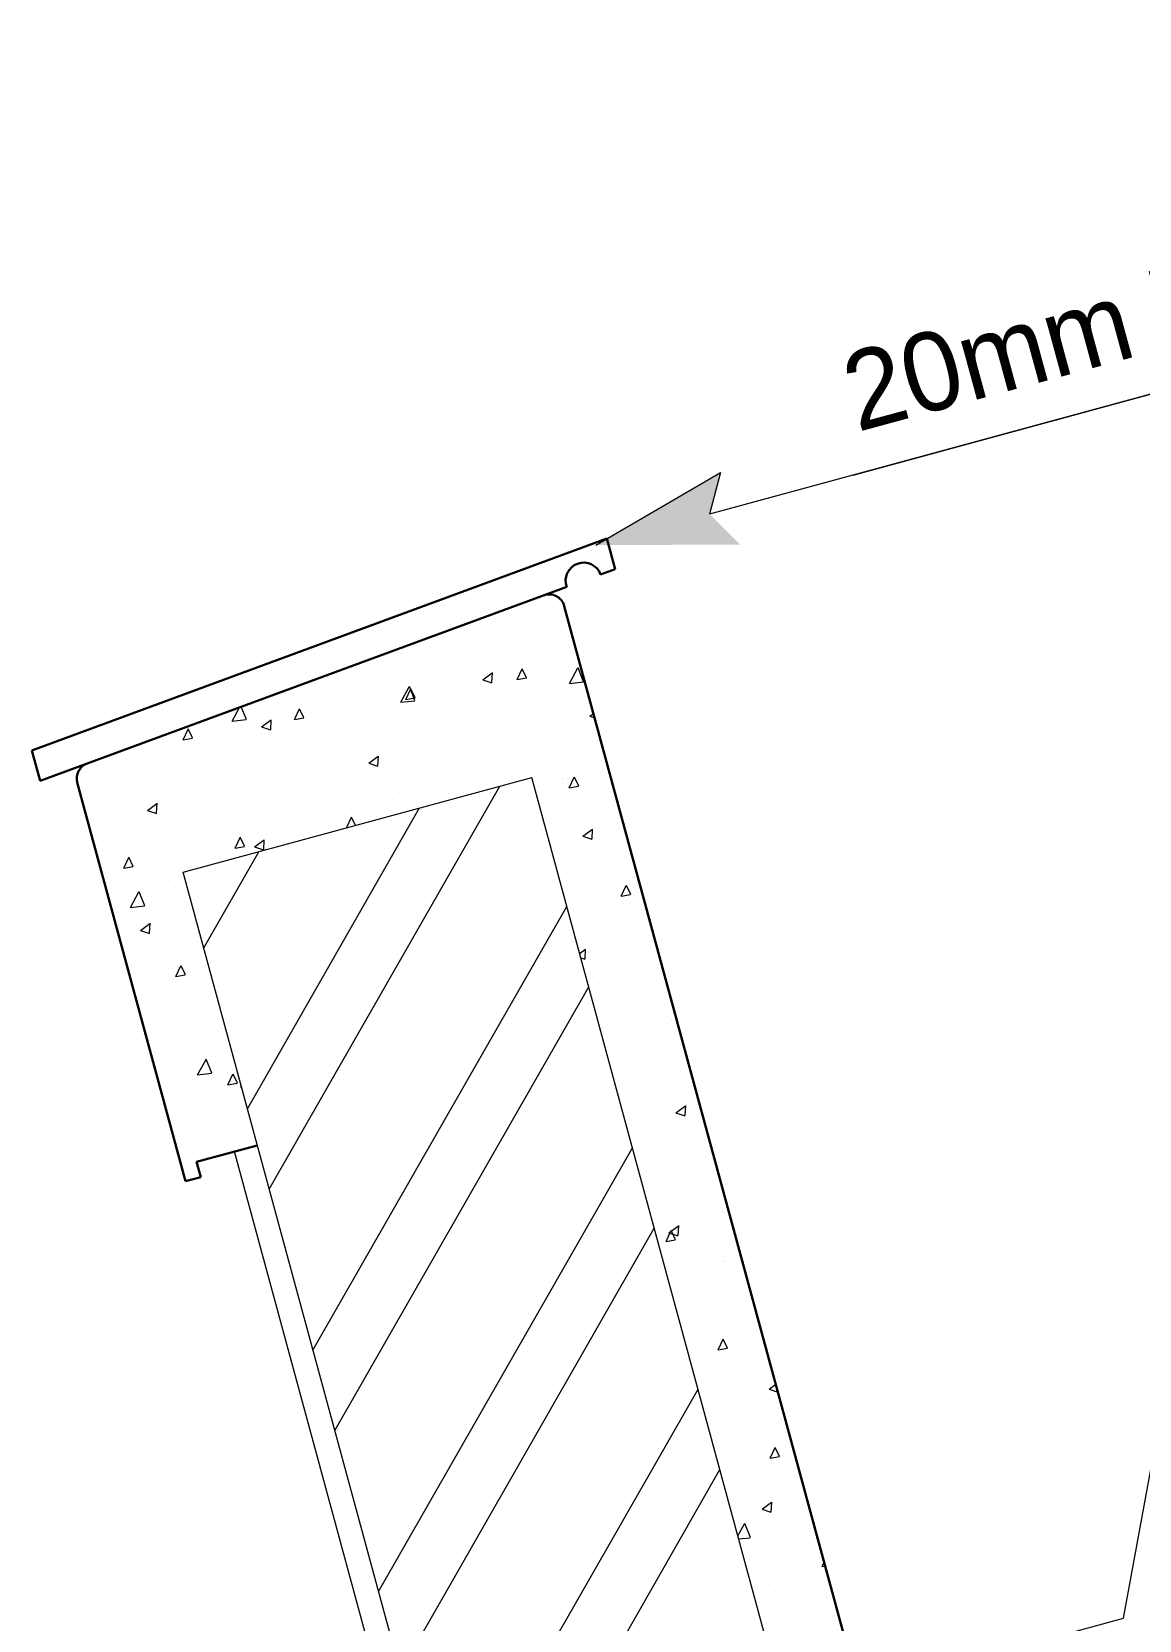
# Model space of a CAD drawing. Header units: millimetres. Extents: x -31731215 to 29997125, y -14487545 to 25622576.
# Drawn here: x 2165610 to 2166315, y -916788 to -915777 of the extents above; entities that cross this region are included whole.
import ezdxf

# ---------------------------------------------------------------- set-up
doc = ezdxf.new("R2010")
doc.units = ezdxf.units.MM
doc.header["$MEASUREMENT"] = 0
doc.linetypes.add('1', pattern=[0])
for name, color, linetype, lineweight in [('ANNSYMOBJ', 2, 'Continuous', 15), ('HATCH', 8, '1', 18), ('RCWALL', 149, 'Continuous', 50), ('WALL', 10, '1', 20)]:
    doc.layers.add(name, color=color, linetype=linetype, lineweight=lineweight)

msp = doc.modelspace()

# ---------------------------------------------------------------- hatches: boundary and pattern name
at = {"layer": 'ANNSYMOBJ'}
msp.add_hatch(color=256, dxfattribs=at).paths.add_polyline_path([(2165969.363, -916103.708), (2166048.645, -916057.549), (2166041.736, -916084.033), (2166061.218, -916103.374)])

# ---------------------------------------------------------------- linework, layer by layer
at = {"layer": 'ANNSYMOBJ', "color": 5}
for p, q in [((2166133.026, -916059.216), (2166994.222, -915825.093)), ((2166925.733, -915843.713), (2166041.736, -916084.033)), ((2166314.065, -916009.999), (2166041.736, -916084.033)), ((2165969.363, -916103.708), (2166048.645, -916057.549)), ((2166048.645, -916057.549), (2166041.736, -916084.033)), ((2166305.081, -916786.414), (2166378.425, -916387.493)), ((2165868.694, -916905.048), (2166305.081, -916786.414))]:
    msp.add_line(p, q, dxfattribs=at)
at = {"layer": 'HATCH', "color": 1}
for p, q in [((2165937.789, -916142.293), (2165937.789, -916142.293)), ((2165925.305, -916155.08), (2165925.305, -916155.08)), ((2165938.361, -916159.949), (2165938.361, -916159.949)), ((2165879.028, -916166.884), (2165879.028, -916166.884)), ((2165951.641, -916161.724), (2165951.641, -916161.724)), ((2165877.607, -916175.343), (2165877.607, -916175.343)), ((2165886.256, -916171.777), (2165886.256, -916171.777)), ((2165946.043, -916177.506), (2165946.043, -916177.506)), ((2165798.307, -916187.891), (2165798.307, -916187.891)), ((2165834.152, -916183.604), (2165834.152, -916183.604)), ((2165843.789, -916181.631), (2165843.789, -916181.631)), ((2165897.402, -916189.313), (2165903.453, -916184.883)), ((2165897.402, -916189.313), (2165903.082, -916191.246)), ((2165897.991, -916186.683), (2165897.991, -916186.683)), ((2165903.207, -916191.155), (2165903.579, -916184.792)), ((2165919.279, -916189.225), (2165922.424, -916182.416)), ((2165919.279, -916189.225), (2165925.185, -916188.161)), ((2165925.309, -916188.071), (2165922.549, -916182.325)), ((2165922.751, -916187.254), (2165922.751, -916187.254)), ((2165932.864, -916187.522), (2165932.864, -916187.522)), ((2165952.49, -916191.649), (2165957.877, -916181.773)), ((2165952.49, -916191.649), (2165961.434, -916190.647)), ((2165961.571, -916190.588), (2165958.014, -916181.713)), ((2165782.048, -916195.432), (2165782.048, -916195.432)), ((2165820.496, -916191.379), (2165820.496, -916191.379)), ((2165829.454, -916196.204), (2165829.454, -916196.204)), ((2165845.162, -916203.675), (2165850.548, -916193.798)), ((2165848.419, -916201.985), (2165851.564, -916195.177)), ((2165848.419, -916201.985), (2165854.324, -916200.922)), ((2165854.243, -916202.613), (2165850.685, -916193.739)), ((2165854.449, -916200.831), (2165851.689, -916195.086)), ((2165737.833, -916215.7), (2165742.602, -916206.957)), ((2165746.914, -916214.638), (2165743.676, -916206.561)), ((2165777.559, -916214.746), (2165780.704, -916207.937)), ((2165783.589, -916213.592), (2165780.829, -916207.847)), ((2165845.162, -916203.675), (2165854.106, -916202.673)), ((2165885.166, -916207.786), (2165885.166, -916207.786)), ((2165965.564, -916212.506), (2165967.876, -916210.813)), ((2165966.243, -916207.72), (2165966.243, -916207.72)), ((2165706.699, -916227.507), (2165709.844, -916220.698)), ((2165712.729, -916226.353), (2165709.969, -916220.608)), ((2165737.833, -916215.7), (2165746.777, -916214.698)), ((2165744.657, -916212.85), (2165744.657, -916212.85)), ((2165756.621, -916219.286), (2165762.673, -916214.856)), ((2165756.621, -916219.286), (2165762.301, -916221.219)), ((2165761.734, -916215.97), (2165761.734, -916215.97)), ((2165762.427, -916221.128), (2165762.798, -916214.765)), ((2165777.559, -916214.746), (2165783.464, -916213.683)), ((2165782.392, -916215.632), (2165782.392, -916215.632)), ((2165844.341, -916211.642), (2165844.341, -916211.642)), ((2165863.989, -916211.845), (2165863.989, -916211.845)), ((2165932.974, -916214.367), (2165932.974, -916214.367)), ((2165940.424, -916219.965), (2165940.424, -916219.965)), ((2165963.31, -916220.384), (2165963.31, -916220.384)), ((2165965.564, -916212.506), (2165968.619, -916213.546)), ((2165706.699, -916227.507), (2165712.604, -916226.444)), ((2165726.496, -916230.717), (2165726.496, -916230.717)), ((2165828.75, -916226.592), (2165828.75, -916226.592)), ((2165837.013, -916228.646), (2165837.013, -916228.646)), ((2165880.87, -916226.195), (2165880.87, -916226.195)), ((2165931.005, -916222.467), (2165931.005, -916222.467)), ((2165956.845, -916221.798), (2165956.845, -916221.798)), ((2165691.007, -916237.809), (2165691.007, -916237.809)), ((2165703.203, -916240.464), (2165703.203, -916240.464)), ((2165734.693, -916235.896), (2165734.693, -916235.896)), ((2165790.691, -916236.601), (2165790.691, -916236.601)), ((2165805.457, -916236.34), (2165805.457, -916236.34)), ((2165824.783, -916242.479), (2165830.835, -916238.048)), ((2165828.766, -916238.023), (2165828.766, -916238.023)), ((2165830.589, -916244.321), (2165830.96, -916237.957)), ((2165892.726, -916240.228), (2165892.726, -916240.228)), ((2165904.74, -916233.626), (2165904.74, -916233.626)), ((2165907.712, -916232.215), (2165907.712, -916232.215)), ((2165776.661, -916249.85), (2165776.661, -916249.85)), ((2165789.951, -916248.075), (2165789.951, -916248.075)), ((2165824.783, -916242.479), (2165830.463, -916244.412)), ((2165852.636, -916245.453), (2165852.636, -916245.453)), ((2165909.66, -916245.343), (2165909.66, -916245.343)), ((2165952.401, -916258.169), (2165955.546, -916251.361)), ((2165958.431, -916257.015), (2165955.671, -916251.27)), ((2165686.541, -916256.756), (2165686.541, -916256.756)), ((2165724.557, -916261.678), (2165724.557, -916261.678)), ((2165737.041, -916261.56), (2165737.041, -916261.56)), ((2165746.695, -916260.931), (2165746.695, -916260.931)), ((2165800.532, -916257.281), (2165800.532, -916257.281)), ((2165844.573, -916261.089), (2165844.573, -916261.089)), ((2165848.95, -916256.806), (2165848.95, -916256.806)), ((2165938.542, -916260.245), (2165938.542, -916260.245)), ((2165947.984, -916252.407), (2165947.984, -916252.407)), ((2165951.204, -916252.681), (2165951.204, -916252.681)), ((2165952.401, -916258.169), (2165958.306, -916257.106)), ((2165979.215, -916256.81), (2165979.215, -916256.81)), ((2165644.441, -916265.055), (2165644.441, -916265.055)), ((2165684.003, -916272.452), (2165690.054, -916268.021)), ((2165689.808, -916274.293), (2165690.18, -916267.93)), ((2165742.253, -916268.338), (2165742.253, -916268.338)), ((2165748.427, -916269.109), (2165748.427, -916269.109)), ((2165813.711, -916271.553), (2165813.711, -916271.553)), ((2165856.01, -916270.302), (2165856.01, -916270.302)), ((2165672.453, -916273.505), (2165672.453, -916273.505)), ((2165684.003, -916272.452), (2165689.683, -916274.384)), ((2165696.323, -916280.936), (2165696.323, -916280.936)), ((2165711.457, -916275.678), (2165711.457, -916275.678)), ((2165790.419, -916281.301), (2165790.419, -916281.301)), ((2165797.511, -916280.517), (2165797.511, -916280.517)), ((2165810.744, -916283.555), (2165813.826, -916276.882)), ((2165816.454, -916282.002), (2165813.951, -916276.792)), ((2165683.391, -916286.519), (2165683.391, -916286.519)), ((2165688.164, -916285.425), (2165688.164, -916285.425)), ((2165694.1, -916289.199), (2165694.1, -916289.199)), ((2165739.821, -916296.452), (2165742.966, -916289.643)), ((2165745.851, -916295.298), (2165743.09, -916289.552)), ((2165752.165, -916295.644), (2165758.216, -916291.214)), ((2165757.971, -916297.486), (2165758.342, -916291.123)), ((2165955.543, -916284.85), (2165955.543, -916284.85)), ((2165961.108, -916288.864), (2165967.159, -916284.434)), ((2165961.108, -916288.864), (2165966.788, -916290.797)), ((2165966.913, -916290.706), (2165967.285, -916284.343)), ((2165984.576, -916283.996), (2165984.576, -916283.996)), ((2165739.821, -916296.452), (2165745.726, -916295.389)), ((2165752.165, -916295.644), (2165757.845, -916297.577)), ((2165668.961, -916309.213), (2165672.106, -916302.404)), ((2165668.961, -916309.213), (2165674.866, -916308.149)), ((2165674.99, -916308.059), (2165672.23, -916302.313)), ((2165973.829, -916311.228), (2165973.829, -916311.228)), ((2165696.418, -916320.639), (2165696.418, -916320.639)), ((2165701.66, -916321.641), (2165701.66, -916321.641)), ((2165963.103, -916317.292), (2165963.103, -916317.292)), ((2165979.889, -916318.012), (2165979.889, -916318.012)), ((2165985.523, -916327.114), (2165988.668, -916320.306)), ((2165991.553, -916325.96), (2165988.793, -916320.215)), ((2165666.589, -916327.775), (2165666.589, -916327.775)), ((2165673.125, -916330.386), (2165673.125, -916330.386)), ((2165673.195, -916334.22), (2165678.582, -916324.343)), ((2165682.276, -916333.158), (2165678.719, -916324.284)), ((2165985.523, -916327.114), (2165991.428, -916326.051)), ((2165673.195, -916334.22), (2165682.139, -916333.218)), ((2165679.547, -916348.81), (2165685.598, -916344.379)), ((2165679.547, -916348.81), (2165685.227, -916350.743)), ((2165685.352, -916350.652), (2165685.723, -916344.288)), ((2165695.06, -916345.179), (2165695.06, -916345.179)), ((2165716.618, -916350.853), (2165716.618, -916350.853)), ((2165970.662, -916349.735), (2165970.662, -916349.735)), ((2165996.245, -916342.656), (2165996.245, -916342.656)), ((2165709.219, -916354.084), (2165709.219, -916354.084)), ((2165959.051, -916363.466), (2165962.703, -916360.792)), ((2165962.457, -916367.065), (2165962.829, -916360.701)), ((2165988.143, -916353.226), (2165988.143, -916353.226)), ((2165681.379, -916365.6), (2165681.379, -916365.6)), ((2165702.083, -916378.158), (2165705.227, -916371.349)), ((2165708.112, -916377.003), (2165705.352, -916371.258)), ((2165713.307, -916370.366), (2165713.307, -916370.366)), ((2165959.822, -916366.301), (2165962.332, -916367.156)), ((2165964.85, -916362.973), (2165964.85, -916362.973)), ((2165967.965, -916365.498), (2165967.965, -916365.498)), ((2165702.083, -916378.158), (2165707.988, -916377.094)), ((2165971.477, -916382.516), (2165971.477, -916382.516)), ((2165978.222, -916382.177), (2165978.222, -916382.177)), ((2165685.073, -916389.624), (2165685.073, -916389.624)), ((2165716.779, -916386.526), (2165716.779, -916386.526)), ((2166008.343, -916383.44), (2166008.343, -916383.44)), ((2165701.579, -916395.814), (2165701.579, -916395.814)), ((2165973.104, -916398.187), (2165973.104, -916398.187)), ((2165716.326, -916408.791), (2165716.326, -916408.791)), ((2166014.683, -916408.089), (2166014.683, -916408.089)), ((2166017.511, -916406.268), (2166017.511, -916406.268)), ((2165724.339, -916418.969), (2165724.339, -916418.969)), ((2165985.782, -916414.62), (2165985.782, -916414.62)), ((2165707.444, -916424.636), (2165707.444, -916424.636)), ((2165715.885, -916440.714), (2165721.272, -916430.837)), ((2165724.966, -916439.652), (2165721.409, -916430.778)), ((2165986.449, -916427.347), (2165986.449, -916427.347)), ((2165993.304, -916428.401), (2165993.304, -916428.401)), ((2165715.885, -916440.714), (2165724.829, -916439.712)), ((2165735.204, -916447.103), (2165738.349, -916440.294)), ((2165741.234, -916445.948), (2165738.474, -916440.203)), ((2165731.898, -916451.411), (2165731.898, -916451.411)), ((2165735.204, -916447.103), (2165741.109, -916446.039)), ((2165743.253, -916448.361), (2165743.695, -916448.037)), ((2165743.253, -916448.361), (2165743.837, -916448.56)), ((2165993.341, -916447.062), (2165993.341, -916447.062)), ((2165730.264, -916461.145), (2165730.264, -916461.145)), ((2166008.82, -916462.359), (2166008.82, -916462.359)), ((2166020.358, -916464.774), (2166026.409, -916460.343)), ((2166026.163, -916466.616), (2166026.535, -916460.253)), ((2165727.995, -916467.45), (2165727.995, -916467.45)), ((2166020.358, -916464.774), (2166026.038, -916466.707)), ((2166029.179, -916464.927), (2166029.179, -916464.927)), ((2165702.057, -916479.054), (2165702.057, -916479.054)), ((2165739.458, -916483.854), (2165739.458, -916483.854)), ((2166000.901, -916479.504), (2166000.901, -916479.504)), ((2165725.928, -916486.485), (2165725.928, -916486.485)), ((2166021.988, -916493.732), (2166021.988, -916493.732)), ((2165715.225, -916506.106), (2165715.225, -916506.106)), ((2166004.412, -916504.788), (2166004.412, -916504.788)), ((2166008.46, -916511.947), (2166008.46, -916511.947)), ((2166003.433, -916516.777), (2166003.433, -916516.777)), ((2166027.304, -916524.208), (2166027.304, -916524.208)), ((2166030.242, -916528.945), (2166030.242, -916528.945)), ((2166050.446, -916528.539), (2166050.446, -916528.539)), ((2166006.949, -916538.693), (2166006.949, -916538.693)), ((2166014.029, -916546.71), (2166017.173, -916539.901)), ((2166015.902, -916541.132), (2166021.953, -916536.702)), ((2166015.902, -916541.132), (2166021.582, -916543.065)), ((2166016.02, -916544.389), (2166016.02, -916544.389)), ((2166020.058, -916545.556), (2166017.298, -916539.81)), ((2166021.707, -916542.974), (2166022.079, -916536.611)), ((2166014.029, -916546.71), (2166019.934, -916545.646)), ((2166049.674, -916559.219), (2166049.674, -916559.219)), ((2166050.442, -916559.159), (2166050.442, -916559.159)), ((2166023.58, -916576.832), (2166023.58, -916576.832)), ((2166062.114, -916587.199), (2166062.114, -916587.199)), ((2166035.403, -916604.121), (2166035.403, -916604.121)), ((2166031.139, -916609.274), (2166031.139, -916609.274)), ((2166044.288, -916613.638), (2166044.288, -916613.638)), ((2166047.15, -916615.655), (2166050.295, -916608.846)), ((2166047.15, -916615.655), (2166053.055, -916614.591)), ((2166053.18, -916614.501), (2166050.42, -916608.755)), ((2166068.158, -916621.069), (2166068.158, -916621.069)), ((2166079.126, -916624.49), (2166079.126, -916624.49)), ((2166037.347, -916627.059), (2166037.347, -916627.059)), ((2166038.699, -916641.717), (2166038.699, -916641.717)), ((2166079.608, -916640.683), (2166083.888, -916637.55)), ((2166079.608, -916640.683), (2166085.262, -916642.607)), ((2166083.38, -916650.811), (2166083.38, -916650.811)), ((2166087.38, -916659.704), (2166087.38, -916659.704)), ((2166046.258, -916674.159), (2166046.258, -916674.159)), ((2166064.088, -916669.452), (2166064.088, -916669.452)), ((2166080.272, -916684.599), (2166083.417, -916677.791)), ((2166080.272, -916684.599), (2166086.177, -916683.536)), ((2166086.302, -916683.446), (2166083.542, -916677.7)), ((2166072.341, -916704.665), (2166072.341, -916704.665)), ((2166053.818, -916706.602), (2166053.818, -916706.602)), ((2166075.152, -916717.042), (2166081.203, -916712.611)), ((2166080.957, -916718.884), (2166081.328, -916712.52)), ((2166085.142, -916710.499), (2166085.142, -916710.499)), ((2166095.049, -916709.47), (2166095.049, -916709.47)), ((2166059.783, -916734.001), (2166064, -916726.27)), ((2166067.694, -916735.085), (2166064.136, -916726.211)), ((2166075.152, -916717.042), (2166080.832, -916718.974)), ((2166060.315, -916735.956), (2166067.557, -916735.144)), ((2166092.541, -916734.879), (2166092.541, -916734.879)), ((2166061.377, -916739.044), (2166061.377, -916739.044)), ((2166070.281, -916749.331), (2166070.281, -916749.331)), ((2166113.394, -916753.544), (2166114.67, -916750.781)), ((2166113.394, -916753.544), (2166115.327, -916753.196)), ((2166079.279, -916764.768), (2166079.279, -916764.768)), ((2166116.315, -916773.082), (2166116.315, -916773.082)), ((2166077.503, -916779.84), (2166077.503, -916779.84)), ((2166123.559, -916784.501), (2166123.559, -916784.501))]:
    msp.add_line(p, q, dxfattribs=at)
at = {"layer": 'HATCH'}
for p, q in [((2165761.498, -916513.526), (2165908.349, -916257.02)), ((2165747.586, -916462.351), (2165857.174, -916270.932)), ((2165719.761, -916359.999), (2165754.822, -916298.757)), ((2165789.323, -916615.878), (2165950.931, -916333.596)), ((2165803.236, -916667.053), (2165964.843, -916384.771)), ((2165831.06, -916769.404), (2165992.668, -916487.123)), ((2165844.973, -916820.58), (2166006.58, -916538.298)), ((2165926.379, -916829.341), (2166034.405, -916640.649)), ((2165943.849, -916874.303), (2166048.318, -916691.825))]:
    msp.add_line(p, q, dxfattribs=at)
at = {"layer": 'RCWALL', "lineweight": 30}
for p, q in [((2165976.382, -916099.59), (2165610.346, -916234.328)), ((2165981.649, -916118.963), (2165976.382, -916099.59)), ((2165981.649, -916118.963), (2165972.417, -916122.362)), ((2165950.842, -916130.303), (2165615.613, -916253.701)), ((2165949.29, -916142.446), (2166243.717, -917225.468)), ((2165615.613, -916253.701), (2165610.346, -916234.328)), ((2165708.266, -916508.31), (2165639.32, -916254.702)), ((2165715.292, -916496.037), (2165753.891, -916485.544)), ((2165717.915, -916505.687), (2165715.292, -916496.037)), ((2165708.266, -916508.31), (2165717.915, -916505.687))]:
    msp.add_line(p, q, dxfattribs=at)
for centre, radius, start, end in [((2165961.63, -916126.332), 11.495, 20.208688, 200.208688), ((2165939.644, -916145.081), 10, 15.279072, 110.208688), ((2165648.97, -916252.079), 10, 110.208688, 195.208688)]:
    msp.add_arc(centre, radius, start, end, dxfattribs=at)
at = {"layer": 'WALL'}
for p, q in [((2165706.671, -916311.848), (2165928.615, -916251.511)), ((2166161.93, -917109.736), (2165928.615, -916251.511)), ((2165854.704, -916856.375), (2165706.671, -916311.848)), ((2165840.229, -916860.31), (2165739.416, -916489.479))]:
    msp.add_line(p, q, dxfattribs=at)

# ---------------------------------------------------------------- texts
at = {"layer": 'ANNSYMOBJ'}
msp.add_text('20mm THK. SANDSTONE', height=50, rotation=15.208688, dxfattribs=at).set_placement((2166135.69, -916031.876))

doc.saveas('drawing.dxf')
